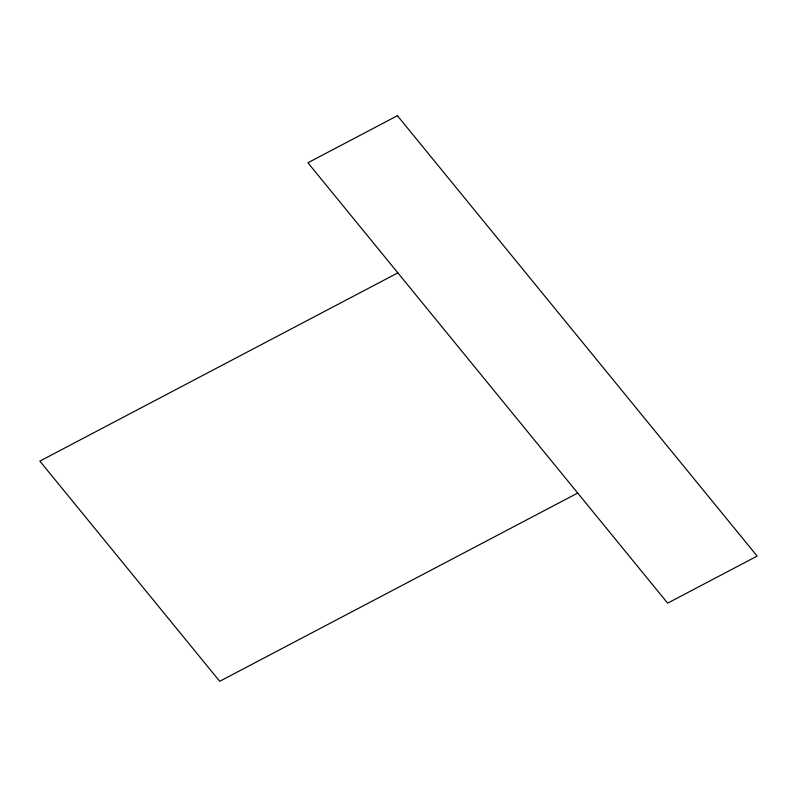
<?xml version="1.0" encoding="UTF-8"?>
<svg xmlns="http://www.w3.org/2000/svg" width="797" height="797" viewBox="0 0 797 797"><rect width="100%" height="100%" fill="white"/><g stroke="black" fill="none" stroke-linecap="round" stroke-linejoin="round"><path stroke-width="1.2" d="M397.852 272.863L39.85 461.104L219.713 681.296L577.715 493.054M397.414 115.704L307.921 162.767L667.647 603.15L757.15 556.087L397.414 115.704"/></g></svg>
